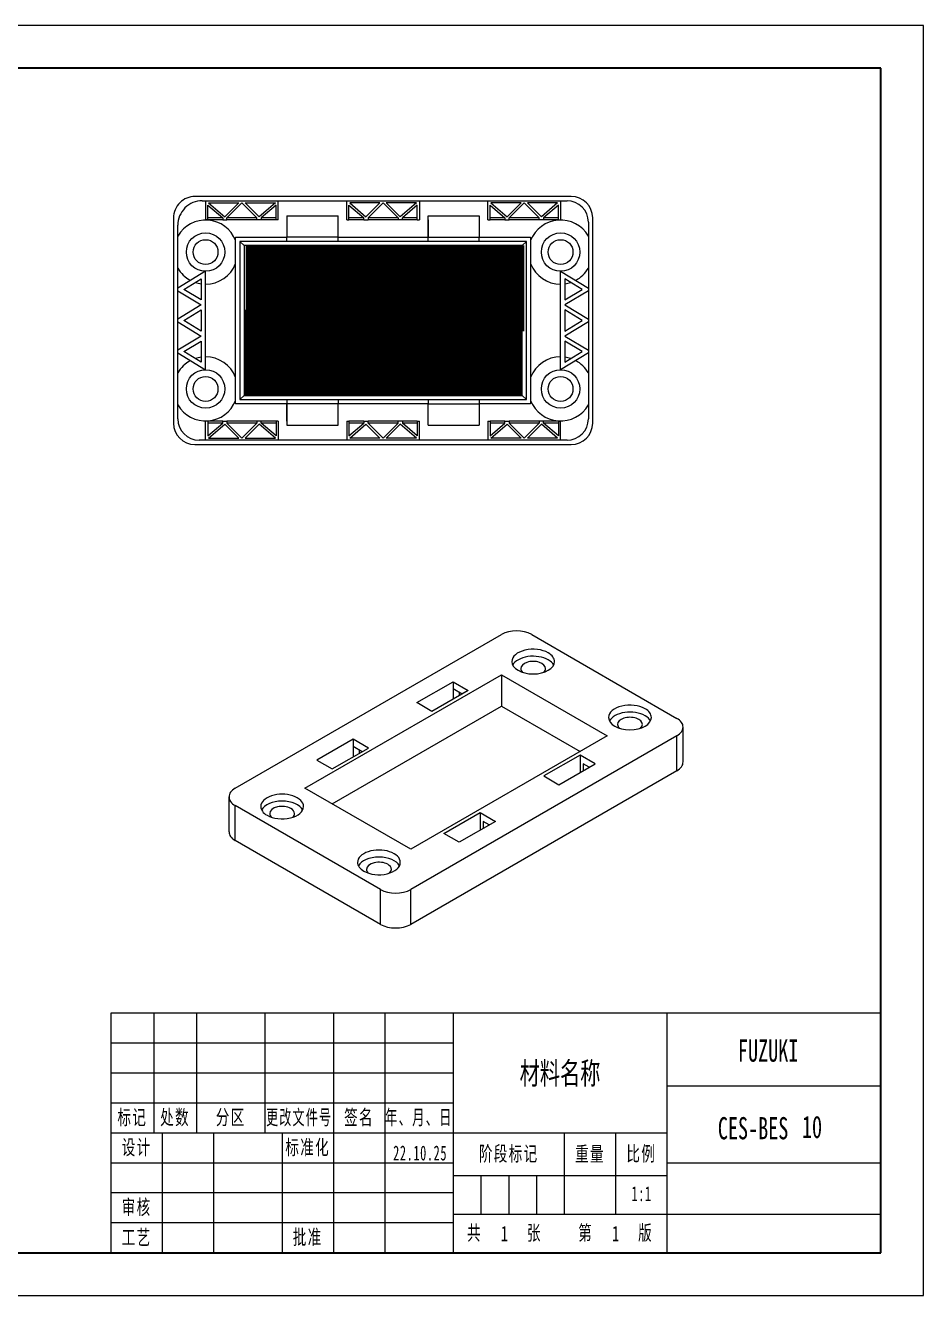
# Model space of a CAD drawing. Header units: millimetres. Extents: x -210 to 210, y -148 to 148.
# Drawn here: x 0 to 210, y -148.5 to 148.5 of the extents above; entities that cross this region are included whole.
import ezdxf
from ezdxf.enums import TextEntityAlignment as Align

# ---------------------------------------------------------------- set-up
doc = ezdxf.new("R2010")
doc.units = ezdxf.units.MM
doc.layers.get('0').update_dxf_attribs({"lineweight": 18})
for name, color, linetype, lineweight in [('尺寸线层', 3, 'Continuous', 18), ('粗实线层', 7, 'Continuous', 35), ('细实线层', 7, 'Continuous', 18)]:
    doc.layers.add(name, color=color, linetype=linetype, lineweight=lineweight)
doc.styles.add('标准', font='', dxfattribs={"width": 0.667, "height": 4})
doc.styles.get('标准').set_extended_font_data('SimSun')

# ---------------------------------------------------------------- blocks, each defined once
blk = doc.blocks.new('$CAXA_FRAME_13B17AC1$')
at = {"layer": '粗实线层'}
for p, q in [((200, 138.5), (-200, 138.5)), ((200, -138.5), (200, 138.5)), ((-200, -138.5), (200, -138.5))]:
    blk.add_line(p, q, dxfattribs=at)
at = {"layer": '细实线层'}
for p, q in [((210, 148.5), (-210, 148.5)), ((210, -148.5), (210, 148.5)), ((-210, -148.5), (210, -148.5))]:
    blk.add_line(p, q, dxfattribs=at)
blk = doc.blocks.new('*X4')
blk.add_line((0, 10), (0, -10))
blk = doc.blocks.new('*X3')
at = {"color": 0, "linetype": 'ByBlock', "lineweight": -2}
for p in [(0, 0), (0.2167, 0), (0.4334, 0), (0.6501, 0), (0.8668, 0), (1.0835, 0), (1.3002, 0), (1.5169, 0), (1.7336, 0), (1.9503, 0), (2.167, 0), (2.3837, 0), (2.6004, 0), (2.8171, 0), (3.0338, 0), (3.2505, 0), (3.4672, 0), (3.6839, 0), (3.9006, 0), (4.1173, 0), (4.334, 0), (4.5507, 0), (4.7674, 0), (4.9841, 0), (5.2008, 0), (5.4175, 0), (5.6342, 0), (5.8509, 0), (6.0676, 0), (6.2843, 0), (6.501, 0), (6.7177, 0), (6.9344, 0), (7.1511, 0), (7.3678, 0), (7.5845, 0), (7.8012, 0), (8.0179, 0), (8.2346, 0), (8.4513, 0), (8.668, 0), (8.8847, 0), (9.1014, 0), (9.3181, 0), (9.5348, 0), (9.7515, 0), (9.9682, 0), (10.1849, 0), (10.4016, 0), (10.6183, 0), (10.835, 0), (11.0517, 0), (11.2684, 0), (11.4851, 0), (11.7018, 0), (11.9185, 0), (12.1352, 0), (12.3519, 0), (12.5686, 0), (12.7853, 0), (13.002, 0), (13.2187, 0), (13.4354, 0), (13.6521, 0), (13.8688, 0), (14.0855, 0), (14.3022, 0), (14.5189, 0), (14.7356, 0), (14.9523, 0), (15.169, 0), (15.3857, 0), (15.6024, 0), (15.8191, 0), (16.0358, 0), (16.2525, 0), (16.4692, 0), (16.6859, 0), (16.9026, 0), (17.1193, 0), (17.336, 0), (17.5527, 0), (17.7694, 0), (17.9861, 0), (18.2028, 0), (18.4195, 0), (18.6362, 0), (18.8529, 0), (19.0696, 0), (19.2863, 0), (19.503, 0), (19.7197, 0), (19.9364, 0), (20.1531, 0), (20.3698, 0), (20.5865, 0), (20.8032, 0), (21.0199, 0), (21.2366, 0), (21.4533, 0), (21.67, 0), (21.8867, 0), (22.1034, 0), (22.3201, 0), (22.5368, 0), (22.7535, 0), (22.9702, 0), (23.1869, 0), (23.4036, 0), (23.6203, 0), (23.837, 0), (24.0537, 0), (24.2704, 0), (24.4871, 0), (24.7038, 0), (24.9205, 0), (25.1372, 0), (25.3539, 0), (25.5706, 0), (25.7873, 0), (26.004, 0), (26.2207, 0), (26.4374, 0), (26.6541, 0), (26.8708, 0), (27.0875, 0), (27.3042, 0), (27.5209, 0), (27.7376, 0), (27.9543, 0), (28.171, 0), (28.3877, 0), (28.6044, 0), (28.8211, 0), (29.0378, 0), (29.2545, 0), (29.4712, 0), (29.6879, 0), (29.9046, 0), (30.1213, 0), (30.338, 0), (30.5547, 0), (30.7714, 0), (30.9881, 0), (31.2048, 0), (31.4215, 0), (31.6382, 0), (31.8549, 0), (32.0716, 0), (32.2883, 0), (32.505, 0), (32.7217, 0), (32.9384, 0), (33.1551, 0), (33.3718, 0), (33.5885, 0), (33.8052, 0), (34.0219, 0), (34.2386, 0), (34.4553, 0), (34.672, 0), (34.8887, 0), (35.1054, 0), (35.3221, 0), (35.5388, 0), (35.7555, 0), (35.9722, 0), (36.1889, 0), (36.4056, 0), (36.6223, 0), (36.839, 0), (37.0557, 0), (37.2724, 0), (37.4891, 0), (37.7058, 0), (37.9225, 0), (38.1392, 0), (38.3559, 0), (38.5726, 0), (38.7893, 0), (39.006, 0), (39.2227, 0), (39.4394, 0), (39.6561, 0), (39.8728, 0), (40.0895, 0), (40.3062, 0), (40.5229, 0), (40.7396, 0), (40.9563, 0), (41.173, 0), (41.3897, 0), (41.6064, 0), (41.8231, 0), (42.0398, 0), (42.2565, 0), (42.4732, 0), (42.6899, 0), (42.9066, 0), (43.1233, 0), (43.34, 0), (43.5567, 0), (43.7734, 0), (43.9901, 0), (44.2068, 0), (44.4235, 0), (44.6402, 0), (44.8569, 0), (45.0736, 0), (45.2903, 0), (45.507, 0), (45.7237, 0), (45.9404, 0), (46.1571, 0), (46.3738, 0), (46.5905, 0), (46.8072, 0), (47.0239, 0), (47.2406, 0), (47.4573, 0), (47.674, 0), (47.8907, 0), (48.1074, 0), (48.3241, 0), (48.5408, 0), (48.7575, 0), (48.9742, 0), (49.1909, 0), (49.4076, 0), (49.6243, 0), (49.841, 0), (50.0577, 0), (50.2744, 0), (50.4911, 0), (50.7078, 0), (50.9245, 0), (51.1412, 0), (51.3579, 0), (51.5746, 0), (51.7913, 0), (52.008, 0), (52.2247, 0), (52.4414, 0), (52.6581, 0), (52.8748, 0), (53.0915, 0), (53.3082, 0), (53.5249, 0), (53.7416, 0), (53.9583, 0), (54.175, 0), (54.3917, 0), (54.6084, 0), (54.8251, 0), (55.0418, 0), (55.2585, 0), (55.4752, 0), (55.6919, 0), (55.9086, 0), (56.1253, 0), (56.342, 0), (56.5587, 0), (56.7754, 0), (56.9921, 0), (57.2088, 0), (57.4255, 0), (57.6422, 0), (57.8589, 0), (58.0756, 0), (58.2923, 0), (58.509, 0), (58.7257, 0), (58.9424, 0), (59.1591, 0), (59.3758, 0), (59.5925, 0), (59.8092, 0), (60.0259, 0), (60.2426, 0), (60.4593, 0), (60.676, 0), (60.8927, 0), (61.1094, 0), (61.3261, 0), (61.5428, 0), (61.7595, 0), (61.9762, 0), (62.1929, 0), (62.4096, 0), (62.6263, 0), (62.843, 0), (63.0597, 0), (63.2764, 0), (63.4931, 0), (63.7098, 0), (63.9265, 0), (64.1432, 0), (64.3599, 0), (64.5766, 0), (64.7933, 0)]:
    blk.add_blockref('*X4', p, dxfattribs=at)
blk = doc.blocks.new('*X6')
blk.add_line((0, -10), (0, 10))
blk = doc.blocks.new('*X5')
at = {"color": 0, "linetype": 'ByBlock', "lineweight": -2}
for p in [(0, 0), (0.2167, 0), (0.4334, 0), (0.6501, 0), (0.8668, 0), (1.0835, 0), (1.3002, 0), (1.5169, 0), (1.7336, 0), (1.9503, 0), (2.167, 0), (2.3837, 0), (2.6004, 0), (2.8171, 0), (3.0338, 0), (3.2505, 0), (3.4672, 0), (3.6839, 0), (3.9006, 0), (4.1173, 0), (4.334, 0), (4.5507, 0), (4.7674, 0), (4.9841, 0), (5.2008, 0), (5.4175, 0), (5.6342, 0), (5.8509, 0), (6.0676, 0), (6.2843, 0), (6.501, 0), (6.7177, 0), (6.9344, 0), (7.1511, 0), (7.3678, 0), (7.5845, 0), (7.8012, 0), (8.0179, 0), (8.2346, 0), (8.4513, 0), (8.668, 0), (8.8847, 0), (9.1014, 0), (9.3181, 0), (9.5348, 0), (9.7515, 0), (9.9682, 0), (10.1849, 0), (10.4016, 0), (10.6183, 0), (10.835, 0), (11.0517, 0), (11.2684, 0), (11.4851, 0), (11.7018, 0), (11.9185, 0), (12.1352, 0), (12.3519, 0), (12.5686, 0), (12.7853, 0), (13.002, 0), (13.2187, 0), (13.4354, 0), (13.6521, 0), (13.8688, 0), (14.0855, 0), (14.3022, 0), (14.5189, 0), (14.7356, 0), (14.9523, 0), (15.169, 0), (15.3857, 0), (15.6024, 0), (15.8191, 0), (16.0358, 0), (16.2525, 0), (16.4692, 0), (16.6859, 0), (16.9026, 0), (17.1193, 0), (17.336, 0), (17.5527, 0), (17.7694, 0), (17.9861, 0), (18.2028, 0), (18.4195, 0), (18.6362, 0), (18.8529, 0), (19.0696, 0), (19.2863, 0), (19.503, 0), (19.7197, 0), (19.9364, 0), (20.1531, 0), (20.3698, 0), (20.5865, 0), (20.8032, 0), (21.0199, 0), (21.2366, 0), (21.4533, 0), (21.67, 0), (21.8867, 0), (22.1034, 0), (22.3201, 0), (22.5368, 0), (22.7535, 0), (22.9702, 0), (23.1869, 0), (23.4036, 0), (23.6203, 0), (23.837, 0), (24.0537, 0), (24.2704, 0), (24.4871, 0), (24.7038, 0), (24.9205, 0), (25.1372, 0), (25.3539, 0), (25.5706, 0), (25.7873, 0), (26.004, 0), (26.2207, 0), (26.4374, 0), (26.6541, 0), (26.8708, 0), (27.0875, 0), (27.3042, 0), (27.5209, 0), (27.7376, 0), (27.9543, 0), (28.171, 0), (28.3877, 0), (28.6044, 0), (28.8211, 0), (29.0378, 0), (29.2545, 0), (29.4712, 0), (29.6879, 0), (29.9046, 0), (30.1213, 0), (30.338, 0), (30.5547, 0), (30.7714, 0), (30.9881, 0), (31.2048, 0), (31.4215, 0), (31.6382, 0), (31.8549, 0), (32.0716, 0), (32.2883, 0), (32.505, 0), (32.7217, 0), (32.9384, 0), (33.1551, 0), (33.3718, 0), (33.5885, 0), (33.8052, 0), (34.0219, 0), (34.2386, 0), (34.4553, 0), (34.672, 0), (34.8887, 0), (35.1054, 0), (35.3221, 0), (35.5388, 0), (35.7555, 0), (35.9722, 0), (36.1889, 0), (36.4056, 0), (36.6223, 0), (36.839, 0), (37.0557, 0), (37.2724, 0), (37.4891, 0), (37.7058, 0), (37.9225, 0), (38.1392, 0), (38.3559, 0), (38.5726, 0), (38.7893, 0), (39.006, 0), (39.2227, 0), (39.4394, 0), (39.6561, 0), (39.8728, 0), (40.0895, 0), (40.3062, 0), (40.5229, 0), (40.7396, 0), (40.9563, 0), (41.173, 0), (41.3897, 0), (41.6064, 0), (41.8231, 0), (42.0398, 0), (42.2565, 0), (42.4732, 0), (42.6899, 0), (42.9066, 0), (43.1233, 0), (43.34, 0), (43.5567, 0), (43.7734, 0), (43.9901, 0), (44.2068, 0), (44.4235, 0), (44.6402, 0), (44.8569, 0), (45.0736, 0), (45.2903, 0), (45.507, 0), (45.7237, 0), (45.9404, 0), (46.1571, 0), (46.3738, 0), (46.5905, 0), (46.8072, 0), (47.0239, 0), (47.2406, 0), (47.4573, 0), (47.674, 0), (47.8907, 0), (48.1074, 0), (48.3241, 0), (48.5408, 0), (48.7575, 0), (48.9742, 0), (49.1909, 0), (49.4076, 0), (49.6243, 0), (49.841, 0), (50.0577, 0), (50.2744, 0), (50.4911, 0), (50.7078, 0), (50.9245, 0), (51.1412, 0), (51.3579, 0), (51.5746, 0), (51.7913, 0), (52.008, 0), (52.2247, 0), (52.4414, 0), (52.6581, 0), (52.8748, 0), (53.0915, 0), (53.3082, 0), (53.5249, 0), (53.7416, 0), (53.9583, 0), (54.175, 0), (54.3917, 0), (54.6084, 0), (54.8251, 0), (55.0418, 0), (55.2585, 0), (55.4752, 0), (55.6919, 0), (55.9086, 0), (56.1253, 0), (56.342, 0), (56.5587, 0), (56.7754, 0), (56.9921, 0), (57.2088, 0), (57.4255, 0), (57.6422, 0), (57.8589, 0), (58.0756, 0), (58.2923, 0), (58.509, 0), (58.7257, 0), (58.9424, 0), (59.1591, 0), (59.3758, 0), (59.5925, 0), (59.8092, 0), (60.0259, 0), (60.2426, 0), (60.4593, 0), (60.676, 0), (60.8927, 0), (61.1094, 0), (61.3261, 0), (61.5428, 0), (61.7595, 0), (61.9762, 0), (62.1929, 0), (62.4096, 0), (62.6263, 0), (62.843, 0), (63.0597, 0), (63.2764, 0), (63.4931, 0), (63.7098, 0), (63.9265, 0), (64.1432, 0), (64.3599, 0), (64.5766, 0), (64.7933, 0)]:
    blk.add_blockref('*X6', p, dxfattribs=at)

msp = doc.modelspace()

# ---------------------------------------------------------------- linework, layer by layer
at = {"color": 7, "lineweight": -3}
for p, q in [((127.629, 108.499), (39.629, 108.499)), ((41.364, 107.499), (126.629, 107.499)), ((34.629, 103.499), (34.629, 55.499)), ((35.629, 56.499), (35.629, 101.764)), ((131.629, 102.499), (131.629, 56.499)), ((132.629, 55.499), (132.629, 103.499)), ((49.129, 59.999), (49.129, 98.999)), ((73.129, 98.999), (94.129, 98.999)), ((118.129, 98.999), (118.129, 59.999)), ((50.129, 97.999), (50.129, 60.999)), ((51.129, 96.999), (51.129, 61.999)), ((116.129, 96.999), (51.129, 96.999)), ((94.129, 97.999), (73.129, 97.999)), ((116.129, 61.999), (116.129, 96.999)), ((117.129, 60.999), (117.129, 97.999)), ((42.129, 67.999), (42.129, 90.999)), ((125.129, 67.999), (125.129, 90.999)), ((51.129, 61.999), (116.129, 61.999)), ((73.129, 60.999), (94.129, 60.999)), ((94.129, 59.999), (73.129, 59.999)), ((39.629, 50.499), (127.629, 50.499)), ((126.629, 51.499), (40.629, 51.499)), ((49.07, -29.856), (111.295, 6.07)), ((118.366, 6.07), (152.307, -13.526)), ((65.333, -29.856), (111.295, -3.32)), ((111.295, -3.32), (136.044, -17.608)), ((71.697, -33.53), (111.295, -10.668)), ((111.295, -10.668), (129.68, -21.283)), ((152.307, -17.608), (90.082, -53.534)), ((136.044, -17.608), (90.082, -44.145)), ((152.307, -25.773), (90.082, -61.699)), ((90.082, -44.145), (65.333, -29.856)), ((83.011, -53.534), (49.07, -33.938)), ((83.011, -61.699), (49.07, -42.103))]:
    msp.add_line(p, q, dxfattribs=at)
at = {"color": 7, "lineweight": -3, "ltscale": 0.1125}
for p, q in [((42.129, 107.499), (42.129, 102.999)), ((59.129, 102.999), (59.129, 107.499)), ((75.129, 102.999), (75.129, 107.499)), ((92.129, 107.499), (92.129, 102.999)), ((108.129, 102.999), (108.129, 107.499)), ((125.129, 107.499), (125.129, 102.999)), ((42.129, 51.499), (42.129, 55.999)), ((59.129, 55.999), (59.129, 51.499)), ((75.129, 55.999), (75.129, 51.499)), ((92.129, 51.499), (92.129, 55.999)), ((108.129, 55.999), (108.129, 51.499)), ((125.129, 51.499), (125.129, 55.999))]:
    msp.add_line(p, q, dxfattribs=at)
at = {"color": 7, "lineweight": -3, "ltscale": 0.125618}
for p, q in [((42.814, 106.999), (46.629, 103.729)), ((58.444, 106.999), (54.629, 103.729)), ((75.814, 106.999), (79.629, 103.729)), ((91.444, 106.999), (87.629, 103.729)), ((108.814, 106.999), (112.629, 103.729)), ((124.444, 106.999), (120.629, 103.729)), ((42.814, 51.999), (46.629, 55.269)), ((58.444, 51.999), (54.629, 55.269)), ((75.814, 51.999), (79.629, 55.269)), ((91.444, 51.999), (87.629, 55.269)), ((108.814, 51.999), (112.629, 55.269)), ((124.444, 51.999), (120.629, 55.269))]:
    msp.add_line(p, q, dxfattribs=at)
at = {"color": 7, "lineweight": -3, "ltscale": 0.177127}
for p, q in [((42.814, 106.999), (49.899, 106.999)), ((51.359, 106.999), (58.444, 106.999)), ((115.899, 106.999), (108.814, 106.999)), ((124.444, 106.999), (117.359, 106.999)), ((42.814, 51.999), (49.899, 51.999)), ((51.359, 51.999), (58.444, 51.999)), ((115.899, 51.999), (108.814, 51.999)), ((124.444, 51.999), (117.359, 51.999))]:
    msp.add_line(p, q, dxfattribs=at)
at = {"color": 7, "lineweight": -3, "ltscale": 0.115613}
for p, q in [((46.629, 103.729), (49.899, 106.999)), ((54.629, 103.729), (51.359, 106.999)), ((112.629, 103.729), (115.899, 106.999)), ((120.629, 103.729), (117.359, 106.999)), ((46.629, 55.269), (49.899, 51.999)), ((54.629, 55.269), (51.359, 51.999)), ((112.629, 55.269), (115.899, 51.999)), ((120.629, 55.269), (117.359, 51.999))]:
    msp.add_line(p, q, dxfattribs=at)
at = {"color": 7, "lineweight": -3, "ltscale": 0.123744}
for p, q in [((47.129, 103.499), (50.629, 106.999)), ((54.129, 103.499), (50.629, 106.999)), ((113.129, 103.499), (116.629, 106.999)), ((120.129, 103.499), (116.629, 106.999)), ((47.129, 55.499), (50.629, 51.999)), ((54.129, 55.499), (50.629, 51.999)), ((113.129, 55.499), (116.629, 51.999)), ((120.129, 55.499), (116.629, 51.999))]:
    msp.add_line(p, q, dxfattribs=at)
at = {"color": 7, "lineweight": -3, "ltscale": 0.176694}
for p, q in [((82.881, 106.999), (75.814, 106.999)), ((91.444, 106.999), (84.376, 106.999)), ((82.881, 51.999), (75.814, 51.999)), ((91.444, 51.999), (84.376, 51.999))]:
    msp.add_line(p, q, dxfattribs=at)
at = {"color": 7, "lineweight": -3, "ltscale": 0.115307}
for p, q in [((79.629, 103.729), (82.881, 106.999)), ((87.629, 103.729), (84.376, 106.999)), ((79.629, 55.269), (82.881, 51.999)), ((87.629, 55.269), (84.376, 51.999))]:
    msp.add_line(p, q, dxfattribs=at)
at = {"color": 7, "lineweight": -3, "ltscale": 0.123415}
for p, q in [((80.129, 103.499), (83.61, 106.999)), ((87.129, 103.499), (83.647, 106.999)), ((80.129, 55.499), (83.61, 51.999)), ((87.129, 55.499), (83.647, 51.999))]:
    msp.add_line(p, q, dxfattribs=at)
at = {"color": 7, "lineweight": -3, "ltscale": 0.000930786}
for p, q in [((83.647, 106.999), (83.61, 106.999)), ((83.647, 51.999), (83.61, 51.999))]:
    msp.add_line(p, q, dxfattribs=at)
at = {"color": 7, "lineweight": -3, "ltscale": 0.0875}
for p, q in [((42.629, 102.999), (42.629, 106.499)), ((58.629, 102.999), (58.629, 106.499)), ((75.629, 102.999), (75.629, 106.499)), ((91.629, 102.999), (91.629, 106.499)), ((108.629, 102.999), (108.629, 106.499)), ((124.629, 102.999), (124.629, 106.499)), ((46.129, 103.499), (42.629, 103.499)), ((46.129, 102.999), (42.629, 102.999)), ((58.629, 103.499), (55.129, 103.499)), ((58.629, 102.999), (55.129, 102.999)), ((79.129, 103.499), (75.629, 103.499)), ((79.129, 102.999), (75.629, 102.999)), ((91.629, 103.499), (88.129, 103.499)), ((91.629, 102.999), (88.129, 102.999)), ((112.129, 103.499), (108.629, 103.499)), ((112.129, 102.999), (108.629, 102.999)), ((124.629, 103.499), (121.129, 103.499)), ((124.629, 102.999), (121.129, 102.999)), ((46.129, 55.999), (42.629, 55.999)), ((42.629, 55.999), (42.629, 52.499)), ((46.129, 55.499), (42.629, 55.499)), ((58.629, 55.999), (55.129, 55.999)), ((58.629, 55.499), (55.129, 55.499)), ((58.629, 55.999), (58.629, 52.499)), ((79.129, 55.999), (75.629, 55.999)), ((75.629, 55.999), (75.629, 52.499)), ((79.129, 55.499), (75.629, 55.499)), ((91.629, 55.999), (88.129, 55.999)), ((91.629, 55.499), (88.129, 55.499)), ((91.629, 55.999), (91.629, 52.499)), ((112.129, 55.999), (108.629, 55.999)), ((108.629, 55.999), (108.629, 52.499)), ((112.129, 55.499), (108.629, 55.499)), ((124.629, 55.999), (121.129, 55.999)), ((124.629, 55.499), (121.129, 55.499)), ((124.629, 55.999), (124.629, 52.499))]:
    msp.add_line(p, q, dxfattribs=at)
at = {"color": 7, "lineweight": -3, "ltscale": 0.115244}
for p, q in [((42.629, 106.499), (46.129, 103.499)), ((58.629, 106.499), (55.129, 103.499)), ((75.629, 106.499), (79.129, 103.499)), ((91.629, 106.499), (88.129, 103.499)), ((108.629, 106.499), (112.129, 103.499)), ((124.629, 106.499), (121.129, 103.499)), ((42.629, 52.499), (46.129, 55.499)), ((58.629, 52.499), (55.129, 55.499)), ((75.629, 52.499), (79.129, 55.499)), ((91.629, 52.499), (88.129, 55.499)), ((108.629, 52.499), (112.129, 55.499)), ((124.629, 52.499), (121.129, 55.499))]:
    msp.add_line(p, q, dxfattribs=at)
at = {"color": 7, "lineweight": -3, "ltscale": 0.3}
for p, q in [((61.129, 103.999), (73.129, 103.999)), ((94.129, 103.999), (106.129, 103.999)), ((49.129, 98.999), (61.129, 98.999)), ((73.129, 98.999), (61.129, 98.999)), ((94.129, 98.999), (106.129, 98.999)), ((106.129, 98.999), (118.129, 98.999)), ((73.129, 97.999), (61.129, 97.999)), ((106.129, 97.999), (94.129, 97.999)), ((61.129, 59.999), (49.129, 59.999)), ((61.129, 60.999), (73.129, 60.999)), ((73.129, 59.999), (61.129, 59.999)), ((94.129, 60.999), (106.129, 60.999)), ((94.129, 59.999), (106.129, 59.999)), ((118.129, 59.999), (106.129, 59.999)), ((61.129, 54.999), (73.129, 54.999)), ((94.129, 54.999), (106.129, 54.999))]:
    msp.add_line(p, q, dxfattribs=at)
at = {"color": 7, "lineweight": -3, "ltscale": 0.125}
for p, q in [((61.129, 103.999), (61.129, 98.999)), ((73.129, 98.999), (73.129, 103.999)), ((94.129, 98.999), (94.129, 103.999)), ((106.129, 103.999), (106.129, 98.999)), ((61.129, 59.999), (61.129, 54.999)), ((73.129, 54.999), (73.129, 59.999)), ((94.129, 54.999), (94.129, 59.999)), ((106.129, 59.999), (106.129, 54.999))]:
    msp.add_line(p, q, dxfattribs=at)
at = {"color": 7, "lineweight": -3, "ltscale": 0.0125}
for p, q in [((42.629, 102.999), (42.129, 102.999)), ((46.129, 103.499), (46.129, 102.999)), ((47.129, 102.999), (47.129, 103.499)), ((54.129, 102.999), (54.129, 103.499)), ((55.129, 103.499), (55.129, 102.999)), ((59.129, 102.999), (58.629, 102.999)), ((75.129, 102.999), (75.629, 102.999)), ((79.129, 102.999), (79.129, 103.499)), ((80.129, 103.499), (80.129, 102.999)), ((87.129, 103.499), (87.129, 102.999)), ((88.129, 102.999), (88.129, 103.499)), ((91.629, 102.999), (92.129, 102.999)), ((108.129, 102.999), (108.629, 102.999)), ((112.129, 103.499), (112.129, 102.999)), ((113.129, 102.999), (113.129, 103.499)), ((120.129, 102.999), (120.129, 103.499)), ((121.129, 103.499), (121.129, 102.999)), ((124.629, 102.999), (125.129, 102.999)), ((42.629, 55.999), (42.129, 55.999)), ((46.129, 55.499), (46.129, 55.999)), ((47.129, 55.999), (47.129, 55.499)), ((54.129, 55.999), (54.129, 55.499)), ((55.129, 55.499), (55.129, 55.999)), ((59.129, 55.999), (58.629, 55.999)), ((75.129, 55.999), (75.629, 55.999)), ((79.129, 55.999), (79.129, 55.499)), ((80.129, 55.499), (80.129, 55.999)), ((87.129, 55.499), (87.129, 55.999)), ((88.129, 55.999), (88.129, 55.499)), ((91.629, 55.999), (92.129, 55.999)), ((108.129, 55.999), (108.629, 55.999)), ((112.129, 55.499), (112.129, 55.999)), ((113.129, 55.999), (113.129, 55.499)), ((120.129, 55.999), (120.129, 55.499)), ((121.129, 55.499), (121.129, 55.999)), ((124.629, 55.999), (125.129, 55.999))]:
    msp.add_line(p, q, dxfattribs=at)
at = {"color": 7, "lineweight": -3, "ltscale": 0.025}
for p, q in [((46.129, 102.999), (47.129, 102.999)), ((55.129, 102.999), (54.129, 102.999)), ((79.129, 102.999), (80.129, 102.999)), ((88.129, 102.999), (87.129, 102.999)), ((112.129, 102.999), (113.129, 102.999)), ((121.129, 102.999), (120.129, 102.999)), ((61.129, 97.999), (61.129, 98.999)), ((73.129, 97.999), (73.129, 98.999)), ((94.129, 97.999), (94.129, 98.999)), ((106.129, 97.999), (106.129, 98.999)), ((61.129, 60.999), (61.129, 59.999)), ((73.129, 60.999), (73.129, 59.999)), ((94.129, 60.999), (94.129, 59.999)), ((106.129, 60.999), (106.129, 59.999)), ((46.129, 55.999), (47.129, 55.999)), ((55.129, 55.999), (54.129, 55.999)), ((79.129, 55.999), (80.129, 55.999)), ((88.129, 55.999), (87.129, 55.999)), ((112.129, 55.999), (113.129, 55.999)), ((121.129, 55.999), (120.129, 55.999))]:
    msp.add_line(p, q, dxfattribs=at)
at = {"color": 7, "lineweight": -3, "ltscale": 0.175}
for p, q in [((54.129, 103.499), (47.129, 103.499)), ((54.129, 102.999), (47.129, 102.999)), ((87.129, 103.499), (80.129, 103.499)), ((87.129, 102.999), (80.129, 102.999)), ((120.129, 103.499), (113.129, 103.499)), ((120.129, 102.999), (113.129, 102.999)), ((54.129, 55.999), (47.129, 55.999)), ((54.129, 55.499), (47.129, 55.499)), ((87.129, 55.999), (80.129, 55.999)), ((87.129, 55.499), (80.129, 55.499)), ((120.129, 55.999), (113.129, 55.999)), ((120.129, 55.499), (113.129, 55.499))]:
    msp.add_line(p, q, dxfattribs=at)
at = {"color": 7, "lineweight": -3, "ltscale": 0.1}
for p, q in [((61.129, 102.999), (61.129, 98.999)), ((94.129, 102.999), (94.129, 98.999)), ((61.129, 55.999), (61.129, 59.999)), ((94.129, 55.999), (94.129, 59.999))]:
    msp.add_line(p, q, dxfattribs=at)
at = {"color": 7, "lineweight": -3, "ltscale": 0.275}
for p, q in [((61.129, 97.999), (50.129, 97.999)), ((117.129, 97.999), (106.129, 97.999)), ((50.129, 60.999), (61.129, 60.999)), ((106.129, 60.999), (117.129, 60.999))]:
    msp.add_line(p, q, dxfattribs=at)
at = {"color": 7, "lineweight": -3, "ltscale": 0.035355}
for p, q in [((51.129, 96.999), (50.129, 97.999)), ((116.129, 96.999), (117.129, 97.999)), ((51.129, 61.999), (50.129, 60.999)), ((116.129, 61.999), (117.129, 60.999))]:
    msp.add_line(p, q, dxfattribs=at)
at = {"color": 7, "lineweight": -3, "ltscale": 0.189947}
for p, q in [((42.129, 90.999), (35.629, 87.065)), ((125.129, 90.999), (131.629, 87.065)), ((35.629, 71.934), (42.129, 67.999)), ((131.629, 71.934), (125.129, 67.999))]:
    msp.add_line(p, q, dxfattribs=at)
at = {"color": 7, "lineweight": -3, "ltscale": 0.118901}
for p, q in [((37.06, 86.762), (41.129, 89.225)), ((130.197, 86.762), (126.129, 89.225)), ((41.129, 84.3), (37.06, 86.762)), ((126.129, 84.3), (130.197, 86.762)), ((37.06, 79.499), (41.129, 81.962)), ((130.197, 79.499), (126.129, 81.962)), ((41.129, 77.037), (37.06, 79.499)), ((126.129, 77.037), (130.197, 79.499)), ((37.06, 72.236), (41.129, 74.699)), ((130.197, 72.236), (126.129, 74.699)), ((41.129, 69.773), (37.06, 72.236)), ((126.129, 69.773), (130.197, 72.236))]:
    msp.add_line(p, q, dxfattribs=at)
at = {"color": 7, "lineweight": -3, "ltscale": 0.123134}
for p, q in [((41.129, 89.225), (41.129, 84.3)), ((126.129, 89.225), (126.129, 84.3)), ((41.129, 81.962), (41.129, 77.037)), ((126.129, 81.962), (126.129, 77.037)), ((41.129, 74.699), (41.129, 69.773)), ((126.129, 74.699), (126.129, 69.773))]:
    msp.add_line(p, q, dxfattribs=at)
at = {"color": 7, "lineweight": -3, "ltscale": 0.160725}
for p, q in [((35.629, 86.46), (41.129, 83.131)), ((131.629, 86.46), (126.129, 83.131)), ((41.129, 83.131), (35.629, 79.802)), ((126.129, 83.131), (131.629, 79.802)), ((35.629, 79.197), (41.129, 75.868)), ((131.629, 79.197), (126.129, 75.868)), ((41.129, 75.868), (35.629, 72.539)), ((126.129, 75.868), (131.629, 72.539))]:
    msp.add_line(p, q, dxfattribs=at)
at = {"color": 7, "lineweight": -3, "ltscale": 0.244949}
for p, q in [((91.496, -9.852), (99.982, -4.953)), ((103.517, -6.994), (95.032, -11.893)), ((76.647, -18.425), (68.162, -23.324)), ((71.697, -25.365), (80.183, -20.466)), ((129.68, -22.099), (121.195, -26.998)), ((124.73, -29.039), (133.216, -24.14)), ((97.86, -40.47), (106.346, -35.571)), ((109.881, -37.613), (101.396, -42.512))]:
    msp.add_line(p, q, dxfattribs=at)
at = {"color": 7, "lineweight": -3, "ltscale": 0.102062}
for p, q in [((99.982, -4.953), (103.517, -6.994)), ((95.032, -11.893), (91.496, -9.852)), ((68.162, -23.324), (71.697, -25.365)), ((133.216, -24.14), (129.68, -22.099)), ((121.195, -26.998), (124.73, -29.039))]:
    msp.add_line(p, q, dxfattribs=at)
at = {"color": 7, "lineweight": -3, "ltscale": 0.040825}
for p, q in [((99.982, -4.953), (99.982, -6.586)), ((76.647, -18.425), (76.647, -20.058)), ((130.387, -24.14), (130.387, -25.773)), ((107.053, -37.613), (107.053, -39.246))]:
    msp.add_line(p, q, dxfattribs=at)
at = {"color": 7, "lineweight": -3, "ltscale": 0.183713}
msp.add_line((111.295, -3.32), (111.295, -10.668), dxfattribs=at)
at = {"color": 7, "lineweight": -3, "ltscale": 0.061238}
msp.add_line((99.982, -6.586), (99.982, -9.035), dxfattribs=at)
at = {"color": 7, "lineweight": -3, "ltscale": 0.061237}
for p, q in [((99.982, -6.586), (102.103, -7.811)), ((76.647, -20.058), (78.768, -21.283)), ((76.647, -20.058), (76.647, -22.507))]:
    msp.add_line(p, q, dxfattribs=at)
at = {"color": 7, "lineweight": -3, "ltscale": 0.020412}
msp.add_line((101.396, -7.402), (101.396, -8.219), dxfattribs=at)
at = {"color": 7, "lineweight": -3, "ltscale": 0.204124}
for p, q in [((152.307, -25.773), (152.307, -17.608)), ((153.772, -23.732), (153.772, -15.567)), ((47.605, -40.062), (47.605, -31.897)), ((83.011, -61.699), (83.011, -53.534)), ((90.082, -61.699), (90.082, -53.534))]:
    msp.add_line(p, q, dxfattribs=at)
at = {"color": 7, "lineweight": -3, "ltscale": 0.102061}
for p, q in [((80.183, -20.466), (76.647, -18.425)), ((106.346, -35.571), (109.881, -37.613)), ((106.346, -35.571), (106.346, -39.654)), ((101.396, -42.512), (97.86, -40.47))]:
    msp.add_line(p, q, dxfattribs=at)
at = {"color": 7, "lineweight": -3, "ltscale": 0.020413}
msp.add_line((78.061, -20.874), (78.061, -21.691), dxfattribs=at)
at = {"color": 7, "lineweight": -3, "ltscale": 0.102063}
msp.add_line((129.68, -22.099), (129.68, -26.182), dxfattribs=at)
at = {"color": 7, "lineweight": -3, "ltscale": 0.040824}
msp.add_line((131.801, -24.957), (130.387, -24.14), dxfattribs=at)
at = {"color": 7, "lineweight": -3, "ltscale": 0.204123}
msp.add_line((49.07, -42.103), (49.07, -33.938), dxfattribs=at)
at = {"color": 7, "lineweight": -3, "ltscale": 0.040826}
msp.add_line((108.467, -38.429), (107.053, -37.613), dxfattribs=at)
at = {"color": 7, "lineweight": -3}
for centre, radius in [((42.129, 95.499), 4.5), ((42.129, 95.499), 2.9), ((125.129, 95.499), 4.5), ((125.129, 95.499), 2.9), ((42.129, 63.499), 4.5), ((42.129, 63.499), 2.9), ((125.129, 63.499), 4.5), ((125.129, 63.499), 2.9)]:
    msp.add_circle(centre, radius, dxfattribs=at)
for centre, radius, start, end in [((39.629, 103.499), 5, 90, 180.00002), ((41.364, 101.764), 5.736, 90, 180.00002), ((126.629, 102.499), 5, 0, 90), ((127.629, 103.499), 5, 0, 90), ((42.129, 95.499), 7.5, 21.03947, 150.07356), ((125.129, 95.499), 7.5, 29.92644, 158.96054), ((42.129, 95.499), 7.5, 270, 338.96052), ((125.129, 95.499), 7.5, 201.03946, 270), ((42.129, 95.499), 7.5, 209.92644, 242.06887), ((125.129, 95.499), 7.5, 297.93113, 330.07356), ((42.129, 95.499), 7.5, 251.47323, 262.33774), ((125.129, 95.499), 7.5, 277.66225, 288.52678), ((42.129, 63.499), 7.5, 117.93113, 150.07356), ((42.129, 63.499), 7.5, 97.66226, 108.52677), ((42.129, 63.499), 7.5, 21.03947, 90), ((125.129, 63.499), 7.5, 90, 158.96055), ((125.129, 63.499), 7.5, 71.47322, 82.33775), ((125.129, 63.499), 7.5, 29.92644, 62.06887), ((42.129, 63.499), 7.5, 209.92644, 338.96053), ((125.129, 63.499), 7.5, 201.03946, 330.07356), ((40.629, 56.499), 5, 180.00001, 270), ((126.629, 56.499), 5, 270, 359.99999), ((39.629, 55.499), 5, 180.00001, 270), ((127.629, 55.499), 5, 270, 359.99999)]:
    msp.add_arc(centre, radius, start, end, dxfattribs=at)
for centre, major_axis, start_param, end_param in [((114.831, 4.029), (5, 0), 0.7853982, 2.3561945), ((118.72, -0.258), (5, 0), 0.7853982, 3.1415927), ((118.72, -1.891), (5, 0), 0.7853982, 2.8548361), ((118.72, -0.258), (5, 0), 0, 0.7853982), ((118.72, -1.891), (5, 0), 0.2867565, 0.7853982), ((118.72, -0.258), (5, 0), 3.1415927, 6.2831853), ((118.72, -1.891), (2.9, 0), 0, 3.1415927), ((118.72, -1.891), (2.9, 0), 3.1415927, 3.6926889), ((118.72, -1.891), (2.9, 0), 5.7320891, 6.2831853), ((141.347, -13.322), (5, 0), 0.7853982, 3.1415927), ((141.347, -13.322), (5, 0), 0, 0.7853982), ((141.347, -13.322), (5, 0), 3.1415927, 6.2831853), ((141.347, -14.955), (5, 0), 0.7853982, 2.8548361), ((141.347, -14.955), (2.9, 0), 0, 3.1415927), ((141.347, -14.955), (5, 0), 0.2867565, 0.7853982), ((148.772, -15.567), (5, 0), 0, 0.7853982), ((141.347, -14.955), (2.9, 0), 3.1415927, 3.6926889), ((141.347, -14.955), (2.9, 0), 5.7320891, 6.2831853), ((148.772, -15.567), (5, 0), 5.4977871, 6.2831853), ((148.772, -23.732), (5, 0), 5.4977871, 6.2831853), ((52.605, -31.897), (5, 0), 2.3561945, 3.1415927), ((52.605, -31.897), (5, 0), 3.1415927, 3.9269908), ((60.03, -34.143), (5, 0), 0, 3.1415927), ((60.03, -34.143), (5, 0), 3.1415927, 3.9269908), ((60.03, -35.776), (5, 0), 0.2867565, 2.8548361), ((60.03, -34.143), (5, 0), 3.9269908, 6.2831853), ((60.03, -35.776), (2.9, 0), 0.7853982, 3.1415927), ((60.03, -35.776), (2.9, 0), 0, 0.7853982), ((60.03, -35.776), (2.9, 0), 3.1415927, 3.6926889), ((60.03, -35.776), (2.9, 0), 5.7320891, 6.2831853), ((52.605, -40.062), (5, 0), 3.1415927, 3.9269908), ((82.657, -47.207), (5, 0), 0, 3.1415927), ((82.657, -47.207), (5, 0), 3.1415927, 3.9269908), ((82.657, -48.839), (5, 0), 0.2867565, 2.8548361), ((82.657, -47.207), (5, 0), 3.9269908, 6.2831853), ((82.657, -48.839), (2.9, 0), 0.7853982, 3.1415927), ((82.657, -48.839), (2.9, 0), 3.1415927, 3.6926889), ((82.657, -48.839), (2.9, 0), 0, 0.7853982), ((82.657, -48.839), (2.9, 0), 5.7320891, 6.2831853), ((86.546, -51.493), (5, 0), 3.9269908, 5.4977871), ((86.546, -59.658), (5, 0), 3.9269908, 5.4977871)]:
    msp.add_ellipse(centre, major_axis=major_axis, ratio=0.5773503, start_param=start_param, end_param=end_param, dxfattribs=at)
at = {"layer": '粗实线层', "lineweight": -3}
for p, q in [((200, -82.5), (20, -82.5)), ((20, -82.5), (20, -138.5)), ((100, -82.5), (100, -138.5)), ((150, -82.5), (150, -138.5)), ((200, -138.5), (200, -82.5)), ((200, -99.5), (150, -99.5)), ((150, -110.5), (20, -110.5)), ((60, -110.5), (60, -138.5)), ((126, -110.5), (126, -129.5)), ((138, -110.5), (138, -129.5)), ((100, -117.5), (20, -117.5)), ((200, -117.5), (150, -117.5)), ((100, -124.5), (20, -124.5)), ((200, -129.5), (100, -129.5)), ((100, -131.5), (20, -131.5)), ((200, -138.5), (20, -138.5))]:
    msp.add_line(p, q, dxfattribs=at)
at = {"layer": '细实线层', "lineweight": -3}
for p, q in [((30, -82.5), (30, -110.5)), ((40, -82.5), (40, -110.5)), ((56, -82.5), (56, -110.5)), ((72, -82.5), (72, -138.5)), ((84, -82.5), (84, -138.5)), ((100, -89.5), (20, -89.5)), ((100, -96.5), (20, -96.5)), ((100, -103.5), (20, -103.5)), ((32, -110.5), (32, -138.5)), ((44, -110.5), (44, -138.5)), ((150, -120.5), (100, -120.5)), ((106.5, -120.5), (106.5, -129.5)), ((113, -120.5), (113, -129.5)), ((119.5, -120.5), (119.5, -129.5))]:
    msp.add_line(p, q, dxfattribs=at)

# ---------------------------------------------------------------- block references
at = {"lineweight": -3}
for name, p in [('*X3', (51.632, 86.999)), ('*X5', (51.335, 71.999))]:
    msp.add_blockref(name, p, dxfattribs=at)
at = {"layer": '粗实线层'}
msp.add_blockref('$CAXA_FRAME_13B17AC1$', (0, 0), dxfattribs=at)

# ---------------------------------------------------------------- texts
at = {"layer": '尺寸线层', "color": 7, "lineweight": -3, "attachment_point": 5, "line_spacing_factor": 0.963108, "style": '标准'}
for s, insert, char_height, width in [('\\T1.1;标记', (25, -107), 3.4806, 18), ('\\T1.1;处数', (35, -107), 3.4806, 18), ('\\T1.1;分区', (48, -107), 3.4806, 30), ('\\T1.1;{\\W0.592404;更改文件号}', (64, -107), 3.48056, 30), ('\\T1.1;签名', (78, -107), 3.4806, 22), ('\\T1.1;{\\W0.605422;年、月、日}', (92, -107), 3.48056, 30), ('\\T1.1;设计', (26, -114), 3.4806, 22), ('\\T1.1;标准化', (66, -114), 3.4806, 22), ('{\\W0.60542;\\T1.1;22.10.25}', (92.288, -115.18), 3.48056, 30), ('\\T1.1;阶段标记', (113, -115.5), 3.4806, 50), ('\\T1.1;重量', (132, -115.5), 3.4806, 22), ('\\T1.1;比例', (144, -115.5), 3.4806, 22), ('{\\W0.60542;\\T1.1;1:1}', (144.072, -124.69), 3.48056, 30), ('\\T1.1;审核', (26, -128), 3.4806, 22), ('\\T1.1;工艺', (26, -135), 3.4806, 22), ('\\T1.1;批准', (66, -135), 3.4806, 22), ('\\T1.1;共', (105, -134), 3.4806, 8), ('\\T1.1;张', (119, -134), 3.4806, 8), ('\\T1.1;第', (131, -134), 3.4806, 8), ('{\\T1.1;版}', (145, -134), 3.4806, 8)]:
    msp.add_mtext(s, dxfattribs=dict(at, insert=insert, char_height=char_height, width=width))
at = {"layer": '尺寸线层', "color": 7, "lineweight": -3, "style": '标准', "width": 0.667}
for tag, height, p in [('FUZUKI', 5.191, (173.654, -91.209)), ('材料名称', 5.191, (125, -96.5)), ('CES-BES', 5.191, (170.136, -109.364)), ('10', 5.191, (183.909, -109.067)), ('1', 3.633, (112, -134)), ('1', 3.633, (138, -134))]:
    msp.add_attdef(tag, text='', height=height, dxfattribs=at).set_placement(p, align=Align.MIDDLE_CENTER)

doc.saveas('drawing.dxf')
